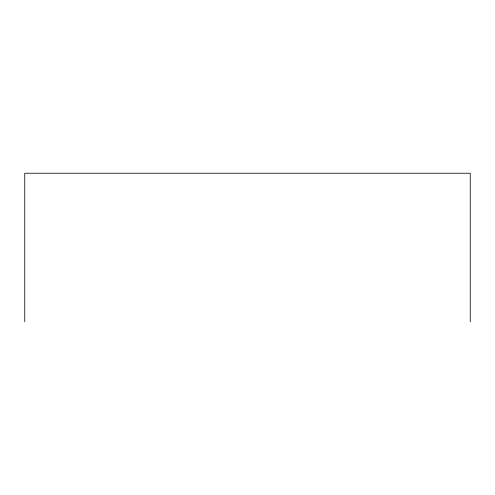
<?xml version="1.0" encoding="UTF-8"?>
<svg xmlns="http://www.w3.org/2000/svg" width="495" height="495" viewBox="0 0 495 495"><rect width="100%" height="100%" fill="white"/><g stroke="black" fill="none" stroke-linecap="round" stroke-linejoin="round"><path stroke-width="0.74" d="M470.25 321.762L470.25 173.238L24.75 173.238L24.75 321.762"/></g></svg>
